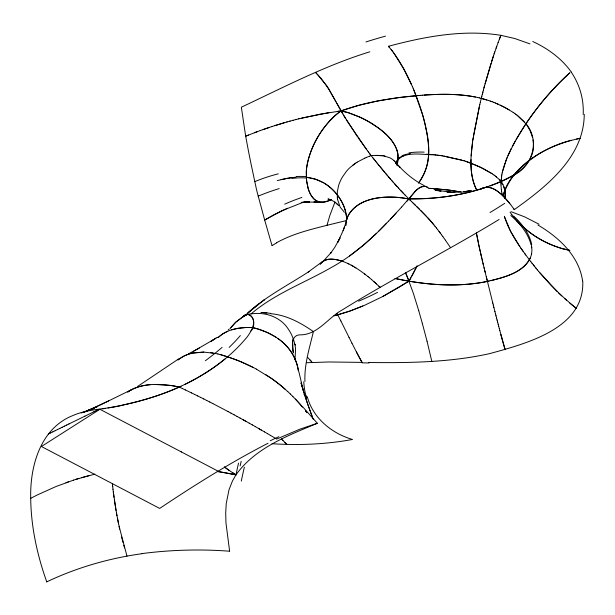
<?xml version="1.0" encoding="UTF-8"?>
<svg xmlns="http://www.w3.org/2000/svg" width="615" height="615" viewBox="0 0 615 615"><rect width="100%" height="100%" fill="white"/><g stroke="black" fill="none" stroke-linecap="round" stroke-linejoin="round"><path stroke-width="0.92" d="M46.771 581.905A215.473 130.319 57.5 0 1 30.719 498.319C29.866 466.47 40.313 428.424 72.785 415.586C89.052 408.406 107.302 409.482 124.238 404.724C143.71 400.427 162.929 394.615 181.064 386.251M584.25 114.321C584.012 157.302 546.205 186.875 514.286 209.607L510.688 204.634M473.158 137.875C470.706 154.872 468.653 173.33 476.333 189.358M470.99 159.593C470.675 169.763 471.851 180.264 476.402 189.497M345.768 225.636L345.807 224.16A34.402 27.744 15.4 0 1 347.198 217.887C354.394 200.897 375.25 196.669 391.863 197.1A79.243 63.891 15.4 0 1 406.2 198.507C442.339 199.967 479.746 193.087 511.911 176.028C532.144 167.764 540.7 140.873 525.979 123.799C538.54 105.142 553.085 87.745 569.882 72.747C543.03 97.57 519.836 127.351 505.645 161.215M500.971 183.155L501.163 179.565M418.5 183.078C430.1 168.01 430.477 147.808 426.272 129.996A61.454 20.403 75.6 0 0 422.651 114.936L413.872 90.028M345.799 225.39L346.184 221.523A34.724 27.998 15.4 0 1 349.466 213.367C359.514 199.083 378.848 196.4 395.076 197.223A80.988 65.313 15.4 0 1 408.99 199.029C435.843 199.191 462.834 195.324 488.249 186.506M471.159 155.895L472.558 142.027M502.04 182.878L501.033 181.379L501.932 174.091M292.625 341.932L293.224 351.98M501.379 177.781L501.64 175.952M472.827 140.082L479.339 106.518M531.606 254.026L531.929 249.867L531.291 244.524M473.458 135.961L479.815 104.465M294.977 359.821L295.577 349.328A41.759 40.713 24.4 0 0 293.301 338.957A41.651 40.605 24.4 0 0 288.504 329.409C281.063 317.478 266.395 312.059 252.78 313.688A55.473 54.074 24.4 0 0 247.507 314.396L245.147 314.811L242.656 316.894M229.603 551.078L225.974 523.004L225.697 513.102L226.251 503.462L229.034 489.655L232.447 481.007L235.945 474.872L238.512 463.118M395.822 163.49C401.603 149.914 421.982 154.965 433.652 154.765M501.955 174.122L502.309 172.254M531.606 254.018C527.009 271.592 506.191 276.542 490.862 280.686M397.098 164.912L398.013 155.126A27.098 20.633 33.9 0 0 396.637 149.13C391.963 137.599 381.5 129.773 371.337 123.277A81.995 62.653 33.7 0 0 359.052 116.842M504.977 198.168L505.199 191.104L502.916 184.408M504.946 198.276L505.376 192.633L503.962 186.66M396.952 165.443C402.648 147.431 386.681 132.755 372.875 124.253M502.332 172.285L507.075 157.509M479.785 104.612L480.307 102.421M480.277 102.521L481.822 96.209M276.542 242.787C292.14 233.954 309.729 229.695 326.957 225.321L329.947 215.173L334.983 202.02M481.806 96.271L482.906 91.958M482.329 94.195L483.452 89.844M502.763 170.44L504.984 163.06M483.398 90.051L484.559 85.662M483.936 87.983L490.993 63.476M485.043 83.871L493.499 55.734M491.554 61.7L494.783 51.929M344.3 227.55L344.615 226.658L343.17 230.656L345.315 224.444M494.106 53.905L498.104 42.596M496.082 48.185L496.751 46.302M498.104 42.581L500.871 35.324L514.724 38.507L529.984 43.896M499.472 38.937L500.871 35.324C463.187 29.282 424.865 36.577 388.434 46.279C398.159 57.579 405.262 70.863 411.427 84.363M343.478 229.81L337.758 242.341L340.057 237.882L334.768 247.345L330.547 253.334L331.224 252.458L324.22 260.168M507.875 155.703L511.273 148.399M530.43 258.031C521.374 274.574 500.41 278.395 483.513 282.185C454.308 287.343 424.25 284.714 395.422 278.549M417.055 265.903L408.99 281.101L399.143 287.22L382.384 296.699L364.434 305.355L350.181 310.982L333.953 315.902M416.962 266.157L412.035 275.958M302.78 406.915L317.355 423.274C287.828 435.674 255.333 447.766 235.945 474.872A241.672 144.302 -1 0 0 217.472 471.497M512.218 146.631L515.101 141.242M250.905 330.939C257.808 324.605 251.189 307.646 242.402 317.217M516.131 139.497L525.979 123.799M411.02 277.734L408.99 281.101L383.053 296.353M320.2 264.15L323.398 260.952L327.964 259.399A76.952 33.379 53.1 0 1 341.971 261.167M418.684 182.809C423.527 175.69 427.356 167.672 428.255 159.016A58.333 19.311 75.6 0 0 428.67 154.35A41.466 13.73 75.6 0 0 428.701 149.468C427.686 128.251 421.175 107.671 413.088 88.168M401.641 207.055L415.679 190.781M407.153 201.028L415.909 190.573M320.307 263.996L322.452 261.636L326.042 259.838A67.335 29.205 53.1 0 1 332.923 259.199C346.268 260.568 357.753 268.54 368.024 276.612M229.925 328.764L235.753 322.199L242.879 316.917A55.519 54.128 24.4 0 1 247.507 314.396A54.012 52.652 24.4 0 0 241.364 317.878L235.737 322.222L230.948 327.365M401.626 207.071L388.342 221.385M396.006 213.19L390.279 219.34M331.616 118.918C319.185 131.718 310.237 148.1 306.985 165.704A34.402 15.29 -69.5 0 0 306.216 172.777L306.654 181.502L308.376 189.251A67.219 29.889 -69.4 0 0 311.267 195.578C315.095 203.257 325.089 203.642 331.631 199.391M388.526 221.2L378.348 231.54M386.589 223.214C370.222 240.342 352.088 256.071 331.254 267.54C304.517 282.9 274.79 293.639 251.112 313.888M376.572 233.262L363.603 245.016L349.474 256.032M246.092 314.611C264.627 296.907 287.828 285.429 309.084 271.476L308.253 272.007L322.152 261.821M218.064 337.597C225.428 330.401 236.045 327.918 246.038 327.511A69.311 56.657 32.5 0 1 252.527 327.58A71.079 58.102 32.5 0 1 259.046 329.363C273.452 333.868 287.19 342.939 293.962 356.815A48.185 39.391 32.5 0 1 298.075 368.862L298.398 370.876M218.117 337.527L222.561 333.991L227.735 331.262M229.034 329.202L228.227 329.901M526.701 162.629C516.139 171.108 506.322 181.902 503.201 195.455C513.648 162.883 548.595 144.663 580.245 138.321L576.601 139.028M225.005 358.96C191.788 386.305 149.983 400.772 108.032 407.922M258.469 304.094L247.914 312.95L264.427 299.705L264.035 299.997M480.292 189.328C491.631 182.155 503.047 195.57 509.75 203.442M177.996 359.96L179.042 359.152M527.985 161.614C540.739 151.613 555.56 144.264 571.274 140.266M178.219 359.76L183.216 356.462M352.879 165.151L357.177 162.168M480.584 189.028C492.6 182.471 503.785 196.377 510.665 204.611M355.708 163.106L350.189 167.411A30.935 23.078 -37.6 0 0 346.483 171.247L342.347 177.143A38.883 29.005 -37.6 0 0 338.711 185.169L337.312 191.68L337.343 197.838M179.565 358.745L181.233 357.623A60.585 43.304 43.8 0 1 192.764 353.041L203.796 352.088L215.558 353.464M127.743 392.016C135.492 386.635 145.086 384.729 154.38 384.429M127.851 391.947C134.454 387.342 142.488 385.328 150.414 384.659M215.95 338.15L211.137 341.233L217.364 337.251M499.08 219.501C447.589 250.805 393.669 278.049 342.478 309.783C328.318 317.394 317.878 334.837 300.466 334.852C290.857 334.575 291.864 346.529 293.386 352.941M214.435 339.126L193.556 351.257M137.829 386.297L178.727 358.845M268.071 443.223C230.556 462.541 194.732 484.989 159.685 508.428L41.413 446.505L99.891 409.275L181.44 451.971M357.161 162.152L364.818 158.14M199.414 347.967L188.459 353.863M48.27 434.105L50.607 432.945M50.561 432.975L52.944 431.799M52.852 431.838L55.265 430.654M55.142 430.715L57.579 429.508M98.531 409.49L93.918 411.758M96.171 410.651L98.423 409.544M57.426 429.585L59.886 428.378M184.569 384.59C206.932 373.52 228.119 359.137 244.455 340.095C250.151 334.214 260.022 318.593 247.845 314.434M59.717 428.463L62.192 427.248M93.98 411.727L84.862 416.186M62.007 427.34L64.483 426.126M64.298 426.218L66.774 425.011M96.294 406.93L132.379 389.287M66.581 425.103L69.057 423.896M68.872 423.989L84.908 416.163M108.64 400.911L84.232 412.104L97.085 406.715L87.568 410.659M46.648 581.905C76.721 567.599 109.086 558.243 142.057 553.7M330.27 200.083L324.497 202.02L320.469 202.158A52.629 23.401 -69.4 0 1 316.794 200.997L314.565 199.46L311.628 196.1A66.405 29.52 -69.5 0 1 308 187.975L306.439 179.565L306.424 169.924A34.724 15.436 -69.5 0 1 308.23 159.862C312.581 143.733 321.368 128.781 333.392 117.173A80.988 36.031 -69.4 0 1 341.064 110.9C365.817 101.929 392.032 97.808 418.169 95.533M287.505 208.254L274.436 214.451L264.681 220.032L271.184 242.74A194.563 7.326 78 0 0 272.03 245.562M364.81 158.124L366.394 157.463M362.85 306.024L349.112 311.359L335.852 315.41M366.379 157.448L369.546 156.21M257.401 131.618L245.669 136.184L248.091 149.114A67.335 2.537 78 0 0 250.628 161.968L256.14 187.829A32.764 1.23 78 0 0 257.147 192.157L264.681 220.032L282.139 210.63L303.433 202.189M248.552 135.023L245.669 136.184L241.341 107.21C283.538 87.368 325.112 65.559 369.838 51.791M402.318 156.518L403.102 156.225M254.349 132.771L260.353 130.534M369.538 156.195L371.122 155.633L368.385 151.951M73.592 480.107L55.988 486.534L37.307 494.952A242.102 144.563 -1 0 0 30.75 498.335M489.917 185.922C509.981 179.188 537.61 165.412 533.036 139.889M260.176 130.603L269.255 127.436M65.92 482.737L68.457 481.837M263.097 129.557L272.23 126.452M81.18 412.988L94.51 408.306L84.593 411.735M271.915 126.552L284.161 122.762M73.554 480.115L78.797 478.47M274.867 125.598L287.144 121.908M76.145 479.285L94.795 474.15M231.517 329.878L237.551 328.402L246.061 327.518A71.14 58.156 32.5 0 1 252.527 327.58A70.479 57.61 32.5 0 1 259.1 329.379L267.663 332.684L275.858 337.128M81.426 477.686L89.406 475.487M286.728 122.024L290.126 121.078M289.711 121.193L293.101 120.279M277.265 180.587L286.882 178.358L296.099 177.135M292.694 120.386L296.076 119.502M295.684 119.602L299.051 118.749M326.957 225.321L345.961 220.67M298.675 118.841L319.885 114.221L341.064 110.892L358.676 105.35L377.395 101.044L399.281 97.531L420.199 95.371M301.673 118.111L328.894 112.653M281.101 179.595L292.202 177.512M394.899 278.418C425.718 285.091 458.052 287.728 489.117 281.07M467.485 191.257L470.736 190.765L463.41 191.857L471.474 190.558M102.62 408.837L105.334 408.391M338.004 111.3C345.107 110.4 351.918 114.175 358.468 116.543M462.98 191.803L466.9 191.342M303.157 202.335L307.531 201.858L301.212 202.358M420.145 95.379L422.228 95.217M422.151 95.225C440.571 93.895 459.297 93.603 477.455 97.439M372.552 155.534L371.114 155.618L375.089 160.592M424.158 95.079C441.239 93.918 458.552 93.772 475.426 97.016M306.554 362.727L329.102 361.974L362.058 362.396A212.744 92.281 53.1 0 1 356.462 352.003L351.941 343.185M368.8 362.504C409.213 362.988 450.065 362.427 489.701 353.617C525.948 343.577 585.057 328.633 582.743 280.886M372.536 155.518L375.388 155.395M458.99 192.149L446.99 192.095L451.087 192.241L436.704 190.266L441.017 191.18L434.082 189.435L438.357 190.773L435.066 189.751M305.378 202.127L309.568 201.966L304.317 202.097L315.272 202.097M375.381 155.38L383.622 155.856L389.779 157.755A28.275 21.095 -37.6 0 1 393 159.792L393.977 160.63M154.342 384.437L170.832 385.49A202.074 122.216 57.5 0 1 179.296 387.058L182.355 388.503M203.819 352.08L192.933 353.002A61.262 43.788 43.8 0 0 183.216 356.462M156.341 384.406L164.513 384.752A193.118 116.804 57.5 0 1 179.296 387.066M376.803 155.372L378.202 155.38M319.316 202.158L313.927 202.028L317.847 202.158M261.344 312.451L270.738 313.358M450.949 192.234L454.839 192.403M426.395 154.211L428.67 154.35M429.424 188.344L433.821 188.621M429.662 188.359L431.738 188.482M271.999 443.707C298.859 445.468 325.988 444.361 352.487 439.464C332.069 433.567 313.304 418.431 307.477 397.405L304.217 394.576M379.586 155.434L382.292 155.664M264.719 312.605L266.956 312.758L260.983 312.489L265.242 312.635M433.552 188.605L448.489 190.027L461.096 192.003M429.9 154.442L432.391 154.649M435.628 188.751L450.311 190.266L462.265 192.234M317.355 423.274L299.797 429.209L276.665 439.064L270.531 435.428M433.575 154.757L436.189 155.034M434.828 154.88L440.056 155.518M437.365 155.172L441.362 155.703M441.239 155.687L442.677 155.895M210.737 352.641L213.097 353.002M442.546 155.879L461.642 160.038M443.869 156.087L464.356 160.853M383.622 155.856L384.913 156.11M224.46 467.016A120.955 86.5 43.7 0 0 229.103 470.375L235.945 474.872L221.1 472.074A245.746 146.739 -1 0 0 217.218 471.459M329.071 199.237L327.91 198.983L331.047 199.698M215.473 353.448L217.948 353.994M477.401 97.431L479.385 97.877M479.362 97.877L488.641 100.529M217.864 353.979L220.347 354.601A83.994 60.032 43.8 0 1 227.535 356.854A171.37 157.632 51.9 0 1 240.634 361.651L253.303 367.509M564.693 249.183L569.882 250.397A141.665 105.695 -37.6 0 1 564.693 249.183L562.994 248.721M481.291 98.354L486.849 99.953M220.27 354.586L227.535 356.854A165.781 152.482 51.9 0 1 253.28 367.486L256.394 369.146M462.841 160.392L465.693 161.284M465.563 161.245L480.415 167.203L492.338 173.884M511.065 211.698L524.572 216.826L539.117 224.275M488.541 100.491L490.401 101.129M466.916 161.691L473.419 164.128M341.948 261.121L343.078 261.513M490.293 101.091L492.131 101.744M492.023 101.706L493.822 102.39M493.714 102.351L495.49 103.051M495.39 103.013L504.854 107.41L513.156 112.376M474.526 164.582L483.505 168.725L491.431 173.292M359.06 116.804L348.79 112.906L341.064 110.892L328.987 89.459M497.035 103.697L498.65 104.396M330.793 199.76L334.537 201.858L337.935 204.81M500.233 105.119L509.135 109.824M182.332 388.496L185.415 389.964M347.675 263.42L348.836 263.973M185.376 389.948L191.526 392.916M191.465 392.885L194.571 394.407M194.509 394.369L197.623 395.906M197.553 395.868L200.659 397.413M200.598 397.382L203.703 398.935M203.642 398.904L206.74 400.473M206.686 400.442L209.776 402.018M209.73 401.987L212.813 403.571M212.775 403.548L227.996 411.527M181.202 451.848L218.164 471.205M424.212 185.592C414.695 180.825 406.315 174.022 399.074 166.273L399.873 167.165L396.921 163.905M227.965 411.52L231.04 413.165M323.259 182.655L315.372 179.196L306.27 177.235L309.191 177.674A65.152 42.104 -29.6 0 1 319 180.518C334.406 187.214 346.076 202.896 346.714 219.863M230.994 413.142L234.077 414.81M234.031 414.779L237.121 416.463M351.134 265.157L353.502 266.48M237.059 416.424L240.165 418.131M240.088 418.085L246.254 421.506M243.125 419.761L249.298 423.205M256.37 369.131L271.3 378.333A142.034 130.641 51.9 0 1 282.485 386.92L285.16 389.233M249.19 423.143L252.342 424.919M252.235 424.857L255.379 426.649M255.271 426.587L261.467 430.139M258.315 428.324L264.504 431.899M264.412 431.845L267.548 433.675M267.471 433.629L270.585 435.458M354.694 267.179L355.893 267.909M232.501 472.651L235.945 474.872M492.392 173.922L494.068 175.09M513.179 112.391L514.424 113.26M229.149 470.367L224.552 467.039M514.455 113.275L515.67 114.152M277.757 338.381C285.114 343.424 291.149 350.419 294.816 358.568A48.523 39.66 32.5 0 1 298.367 370.753M494.099 175.114L494.891 175.706M515.693 114.175L516.877 115.059M364.364 273.76L365.587 274.69M494.914 175.713L499.257 179.449M516.9 115.082L524.249 121.778M495.705 176.328L496.474 176.943M367.985 276.581L369.238 277.603M518.045 115.981L525.994 123.823M369.192 277.565L371.675 279.648M304.102 394.492L307.477 397.405A90.236 71.632 20.8 0 1 305.348 397.844A86.369 68.565 20.8 0 0 307.477 397.413M569.713 302.957L576.355 308.361A167.272 127.497 33.6 0 1 571.35 304.333L558.612 292.932M371.629 279.602L380.147 287.336L378.94 286.19M427.994 187.644L425.303 186.284L421.214 186.983A82.433 24.008 -77.2 0 0 415.671 190.881M564.87 298.744L566.469 300.158M374.058 281.724L376.495 283.915M344.4 212.275L340.18 207.178L337.527 199.283M287.789 391.609L282.446 386.889A143.464 131.956 51.9 0 0 265.449 374.45M561.764 295.907L551.125 285.414L539.885 272.891M521.136 225.19L522.296 226.282M287.751 391.571L290.372 394.046M294.477 343.939L295.6 345.007M414.095 204.019L415.386 205.272M520.006 224.091L521.143 225.205M412.803 202.773L419.515 209.292M411.52 201.528L412.926 202.889M416.686 206.532L426.095 215.996M411.612 201.605L404.939 194.94M557.175 291.533L538.54 271.292M408.99 199.029L410.297 200.321M336.297 203.196L338.788 205.656M290.326 394.007L292.901 396.537M393.969 160.623L394.899 161.553M420.614 210.376L428.709 218.832M518.899 222.984L520.021 224.106M316.994 73.923L315.426 72.355L320.938 78.282L326.496 85.623M499.28 179.472L502.909 184.385M292.855 396.498L295.377 399.089A164.682 151.475 51.9 0 1 302.472 407.022A164.828 151.613 51.9 0 0 295.392 399.074M514.693 218.371L518.914 222.999M405.008 195.001L400.911 190.696M403.678 193.625L399.573 189.259M284.722 442.285L286.728 444.391L282.746 440.202M281.447 438.833L282.915 440.371M317.778 74.746L326.588 85.754M516.754 220.708L517.815 221.854M398.243 187.813L399.735 189.435M499.903 180.11L501.056 181.41M427.202 217.18L428.517 218.617M398.435 188.021L394.323 183.47M307.8 357.5L311.105 361.166M397.136 186.599L393.039 182.017M309.998 359.929L312.197 362.396M391.77 180.579L393.316 182.324M394.892 161.537L395.776 162.544M392.062 180.902L388.08 176.313M388.434 46.279L389.333 47.324M390.825 179.488L385.72 173.53M387.196 175.267L380.155 166.842M384.859 172.5L378.048 164.259M537.21 269.693L538.679 271.453M432.46 223.145L435.189 226.474M432.606 223.322L433.906 224.882M514.709 218.387L511.811 214.704M535.896 268.079L537.333 269.839M379.286 165.773L377.018 162.99M536.003 268.217L533.305 264.85M376.003 161.73L377.156 163.16M375.004 160.484L376.119 161.868M373.074 158.078L374.074 159.331M534.689 266.579L532.021 263.22M435.074 226.328L436.481 228.096M391.148 49.531L392.97 51.898M530.753 261.598L532.075 263.289M436.373 227.965L437.672 229.633M530.783 261.629L524.518 253.288M395.76 162.529L396.583 163.605M428.701 188.559C427.048 185.715 423.197 185.784 420.622 187.229A81.995 23.924 -77.3 0 0 415.917 190.504M437.765 229.749L440.263 233.054M439.049 231.432L441.555 234.799M369.308 153.189L370.215 154.419M367.47 150.698L368.439 152.028M367.547 150.806L358.03 137.56M525.779 255.01L520.913 248.199M366.64 149.583L346.499 120.056M441.601 234.869L442.838 236.567M511.826 214.727L510.027 212.16M442.877 236.621L445.398 240.181M393.884 53.144L403.824 69.041L412.242 86.2M523.365 251.689C515.624 240.757 508.305 229.218 504.362 216.311M445.421 240.204L450.488 247.622M513.387 208.3L514.286 209.607M357.315 136.538L343.731 115.489M526.771 124.906L530.061 130.557L532.552 137.552M519.867 246.669L510.527 231.186L504.5 216.788M396.575 163.59L398.02 165.912M328.871 89.275L336.059 101.844M345.645 118.672L336.874 103.335M342.832 113.96L341.064 110.892L339.526 111.984A79.243 35.27 -69.4 0 0 331.616 118.91M356.454 352.011L358.806 356.439A194.563 84.393 53.1 0 0 362.058 362.396M336.959 313.296L340.894 320.999M336.997 313.358L337.781 314.888M340.894 320.999L349.02 337.335M351.949 343.201L349.005 337.32M412.296 86.331L413.042 88.06M408.99 281.101L405.462 272.522A92.296 29.512 71.6 0 1 407.799 278.18L413.326 293.224L418.746 310.721M313.296 419.345L307.754 404.363M311.997 416.017L310.736 412.673M310.144 411.074L305.063 396.283M307.3 403.04L301.811 385.69M304.733 395.23L300.981 382.845M126.982 556.121L119.087 526.302M301.112 383.291L301.535 384.744M418.746 310.713L422.321 323.405M123.753 545.182L124.522 547.904M422.321 323.39L427.041 341.187M500.994 334.875L499.841 330.601M499.28 328.479L499.857 330.655M498.719 326.35L499.295 328.548M345.376 210.822L346.46 216.165M123.015 542.468L121.609 537.056M498.165 324.22L498.742 326.442M497.612 322.091L498.188 324.328M497.058 319.969L497.643 322.222M496.513 317.84L497.097 320.108M495.974 315.703L496.559 318.001M494.891 311.444L495.482 313.773M495.429 313.573L496.021 315.887M493.822 307.177L494.944 311.659M427.041 341.171L431.815 361.397M486.296 276.812L487.449 281.424M492.753 302.903L493.353 305.294M493.291 305.04L493.883 307.415M484.743 270.523L492.823 303.164M484.028 267.602L485.158 272.199M484.205 268.34L478.831 245.277M482.921 263.036L483.467 265.319M482.091 259.591L482.614 261.782M303.356 390.84L298.805 371.529M481.837 258.508L480.284 251.819M501.948 193.31L502.286 194.886M480.054 250.843L476.348 232.762M119.702 529.054L117.442 518.284M478.616 244.278L476.479 233.431M118.541 523.726L116.458 512.964M501.64 191.688L501.925 193.279M116.965 515.777L114.336 499.741M116.02 510.481L113.298 491.839M501.394 190.035L501.617 191.657M113.998 497.274L112.983 489.209M337.335 197.822L337.535 199.298M531.675 246.677L531.806 247.745M501.371 190.004L501.002 184.931M112.999 489.356L112.407 483.951M112.414 484.066L112.699 486.711M304.955 381.461C304.164 364.426 309.576 347.982 313.396 331.6C301.119 323.06 287.413 315.51 272.314 313.858A46.832 34.932 37.6 0 0 270.592 313.727M500.994 183.185L500.979 184.907M306.531 397.951A62.407 48.816 -76 0 1 303.772 381.723M292.494 341.756A131.026 25.161 56.2 0 1 293.224 338.842M241.288 481.115A146.178 32.034 -80.5 0 1 244.355 467.177M222.092 347.398A185.692 43.734 -25.2 0 1 205.387 360.721M240.119 465.878A153.012 37.653 -81.3 0 1 241.195 461.281M369.015 362.95A132.809 10.224 1 0 1 361.981 362.835M345.453 210.791A99.753 67.612 -29.3 0 0 337.143 194.847A99.753 64.467 -29.6 0 0 324.028 182.993M291.94 178.465A63.968 40.636 -30.1 0 1 305.847 177.981M296.299 176.551A61.262 40.406 -32.2 0 1 306.547 176.743M284.684 204.157A160.146 119.179 -9.3 0 1 301.919 197.43M258.139 196.162A101.683 43.665 -24.6 0 1 279.202 188.597M254.71 181.648A103.512 58.041 -26.8 0 1 278.326 173.83M346.468 216.165A65.152 44.157 -29.3 0 1 346.729 219.609M505.23 349.635A285.729 94.51 75.6 0 1 501.087 334.837M505.046 349.735A283.892 94.11 75.6 0 1 500.887 334.883M582.566 280.886A153.289 87.261 1.6 0 0 568.821 250.659A153.289 87.13 1.6 0 0 537.841 224.982M531.721 244.562A111.069 58.302 10.2 0 0 522.904 226.197A111.069 56.48 9.5 0 0 513.663 216.103M564.624 249.298A158.332 118.142 -37.6 0 1 522.389 226.166A158.801 118.434 -37.6 0 0 562.94 248.806M530.999 244.509A111.031 57.641 11.3 0 0 521.428 226.358A111.031 55.419 10.4 0 0 510.804 215.542M395.745 163.529A51.345 20.503 20.9 0 1 398.013 159.27M397.79 159.162A46.386 18.496 21.2 0 1 401.987 156.325M402.095 155.672A55.166 21.371 19.1 0 1 410.397 153.596M408.99 152.866A65.267 23.432 16.4 0 1 424.181 152.128M358.483 116.496A82.433 63.099 33.7 0 1 372.905 124.207M532.767 41.52A166.096 104.727 -14.8 0 1 571.343 72.116M571.266 72.163A166.096 106.241 -14.6 0 1 583.205 114.459M365.971 41.951A323.49 220.539 -14.6 0 1 385.482 36.139M326.496 85.454A160.338 43.911 81.9 0 1 328.879 89.106M326.588 85.908A160.738 43.796 81.8 0 1 328.987 89.621M272.091 245.631A132.809 101.683 37.6 0 1 276.612 242.879M377.564 292.348A160.146 80.119 -16.2 0 1 358.568 301.212M270.254 440.763A213.736 42.02 -38 0 1 278.856 436.704M306.993 412.634A164.828 151.613 51.9 0 0 305.332 410.528A164.682 151.475 51.9 0 1 306.962 412.604M240.334 335.552A164.828 33.102 -29.9 0 1 229.141 347.398M428.509 218.725A160.738 70.51 73.5 0 1 432.445 223.253M428.724 218.709A160.338 70.648 73.7 0 1 432.622 223.199M504.731 203.311A323.49 191.526 -16.8 0 1 490.001 212.529M142.019 553.592A249.982 144.325 0 0 1 229.572 551.209"/></g></svg>
